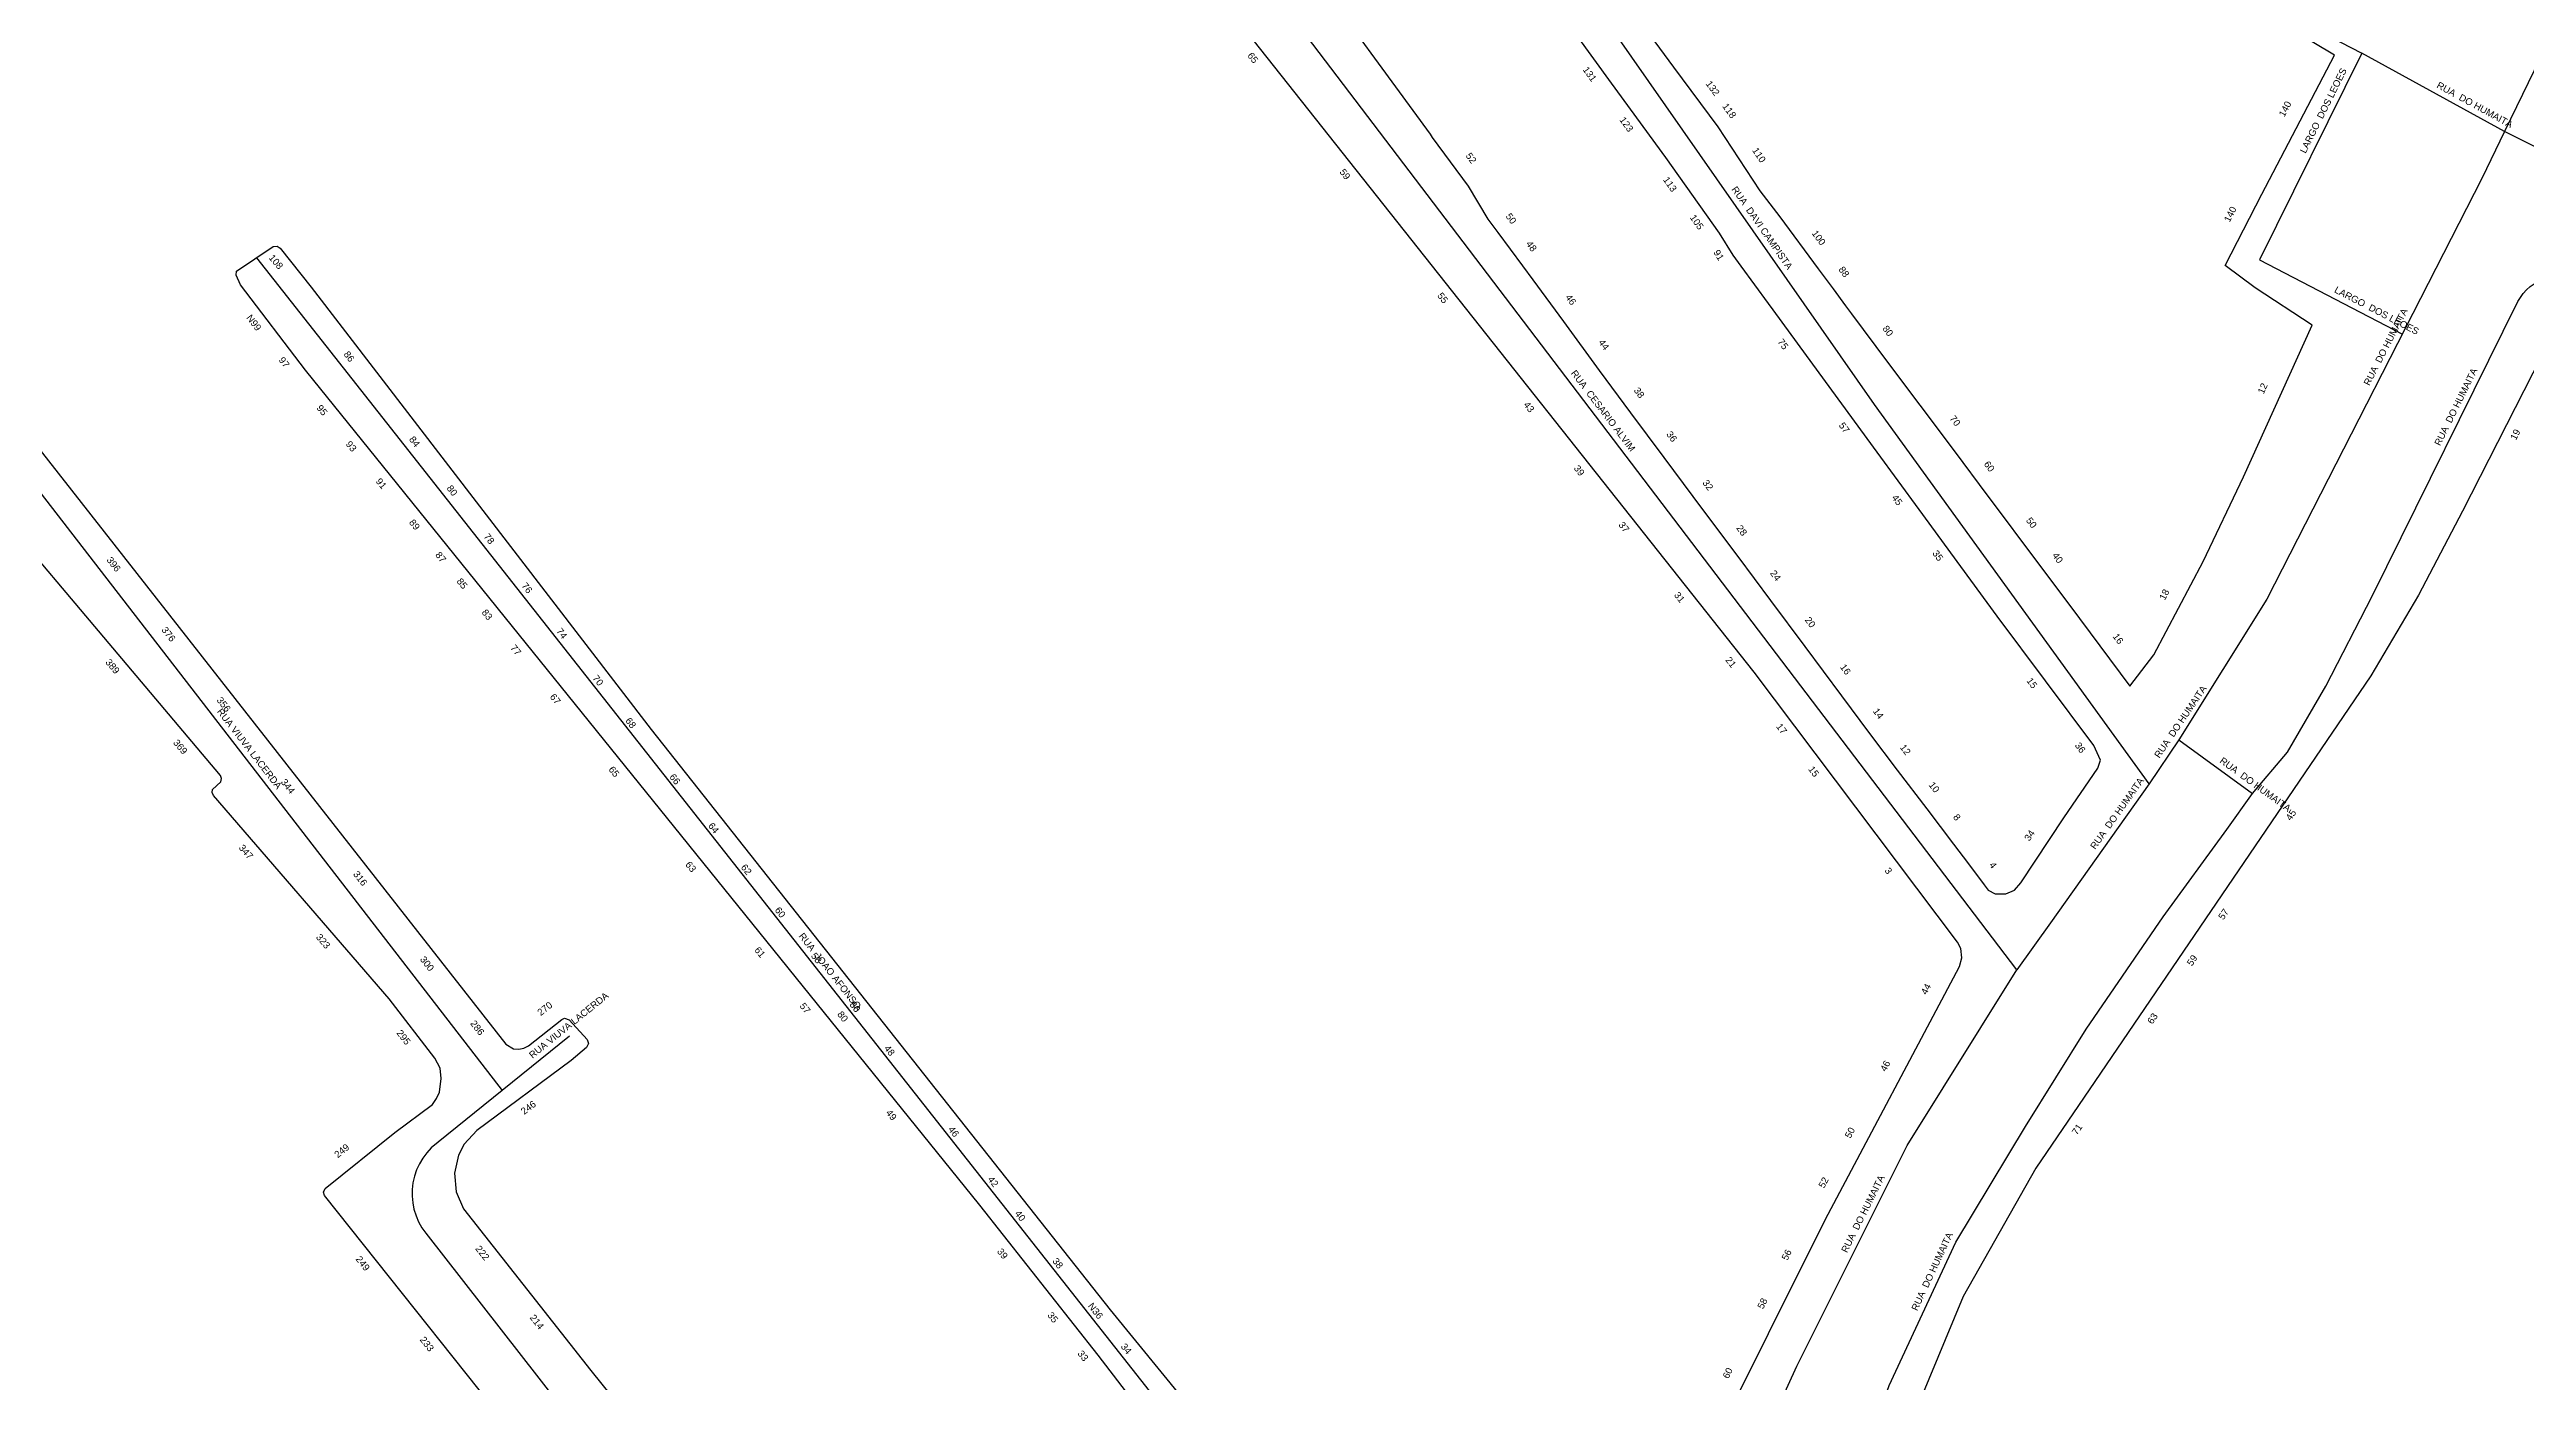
# Model space of a CAD drawing. Header units: millimetres. Extents: x 617751 to 636088, y 68402 to 77988.
# Drawn here: x 628045.6 to 628482.8, y 73068.6 to 73303.8 of the extents above; entities that cross this region are included whole.
import ezdxf

# ---------------------------------------------------------------- set-up
doc = ezdxf.new("R2010")
doc.units = ezdxf.units.MM
doc.header["$LTSCALE"] = 3
doc.header["$MEASUREMENT"] = 0
for name, color, linetype in [('ALINHAMENTO PREDIAL', 120, 'Continuous'), ('NOME LOGRADOURO', 252, 'Continuous'), ('NUMERAÇÃO', 7, 'Continuous')]:
    doc.layers.add(name, color=color, linetype=linetype)
doc.styles.get("Standard").update_dxf_attribs({"font": 'arial.ttf'})

msp = doc.modelspace()

# ---------------------------------------------------------------- linework, layer by layer
at = {"layer": 'ALINHAMENTO PREDIAL'}
for points in [[(628309.13, 72997.25), (628359.03, 73097.31), (628382.7, 73142.03), (628383.15, 73143.55), (628382.95, 73145.21), (628382.36, 73146.31), (628346.5, 73193.96), (628238.79, 73329.97)], [(628309.13, 72997.25), (628359.03, 73097.31), (628382.7, 73142.03), (628383.15, 73143.55), (628382.95, 73145.21), (628382.36, 73146.31), (628346.5, 73193.96), (628238.79, 73329.97)], [(628309.13, 72997.25), (628359.03, 73097.31), (628382.7, 73142.03), (628383.15, 73143.55), (628382.95, 73145.21), (628382.36, 73146.31), (628346.5, 73193.96), (628238.79, 73329.97)], [(628309.13, 72997.25), (628359.03, 73097.31), (628382.7, 73142.03), (628383.15, 73143.55), (628382.95, 73145.21), (628382.36, 73146.31), (628346.5, 73193.96), (628238.79, 73329.97)], [(628309.13, 72997.25), (628359.03, 73097.31), (628382.7, 73142.03), (628383.15, 73143.55), (628382.95, 73145.21), (628382.36, 73146.31), (628346.5, 73193.96), (628238.79, 73329.97)], [(628309.13, 72997.25), (628359.03, 73097.31), (628382.7, 73142.03), (628383.15, 73143.55), (628382.95, 73145.21), (628382.36, 73146.31), (628346.5, 73193.96), (628238.79, 73329.97)], [(628309.13, 72997.25), (628359.03, 73097.31), (628382.7, 73142.03), (628383.15, 73143.55), (628382.95, 73145.21), (628382.36, 73146.31), (628346.5, 73193.96), (628238.79, 73329.97)], [(628309.13, 72997.25), (628359.03, 73097.31), (628382.7, 73142.03), (628383.15, 73143.55), (628382.95, 73145.21), (628382.36, 73146.31), (628346.5, 73193.96), (628238.79, 73329.97)], [(628267.23, 73319.11), (628289.3, 73288.9)], [(628267.23, 73319.11), (628289.3, 73288.9)], [(628324.64, 73311.05), (628332.26, 73300.73), (628340.05, 73290.19), (628347.51, 73278.92), (628350.99, 73274.32), (628357.77, 73265.15), (628360.4, 73261.59), (628362.61, 73258.61), (628363.65, 73257.19), (628370.04, 73248.66), (628375.71, 73241.08), (628381.75, 73233), (628387.73, 73225.02), (628389.34, 73222.87)], [(628324.64, 73311.05), (628332.26, 73300.73), (628340.05, 73290.19), (628347.51, 73278.92), (628350.99, 73274.32), (628357.77, 73265.15), (628360.4, 73261.59), (628362.61, 73258.61), (628363.65, 73257.19), (628370.04, 73248.66), (628375.71, 73241.08), (628381.75, 73233), (628387.73, 73225.02), (628389.34, 73222.87)], [(628389.34, 73222.87), (628395.06, 73215.22), (628402.18, 73205.71), (628412.8, 73191.5), (628417.01, 73197.03), (628425.74, 73213.5), (628432.83, 73228.42), (628444.94, 73255.2), (628434.89, 73261.8), (628429.6, 73265.71), (628436.07, 73278.3), (628448.92, 73302.84), (628437.39, 73309.75)], [(628389.34, 73222.87), (628395.06, 73215.22), (628402.18, 73205.71), (628412.8, 73191.5), (628417.01, 73197.03), (628425.74, 73213.5), (628432.83, 73228.42), (628444.94, 73255.2), (628434.89, 73261.8), (628429.6, 73265.71), (628436.07, 73278.3), (628448.92, 73302.84), (628437.39, 73309.75)], [(628289.3, 73288.9), (628289.68, 73288.34), (628296.01, 73279.73), (628299.46, 73273.93), (628301.26, 73271.55), (628305.58, 73265.67), (628307.41, 73263.18), (628312.81, 73255.84), (628319.15, 73247.22), (628324.67, 73239.71), (628330.53, 73231.85), (628337.38, 73222.66), (628343.57, 73214.36), (628349.37, 73206.59), (628355.42, 73198.47), (628361.92, 73189.76), (628366.85, 73183.15), (628371.71, 73176.64), (628376.97, 73169.84), (628381.65, 73163.59), (628384.3, 73160.11), (628387.05, 73156.43), (628387.76, 73155.5), (628389.01, 73154.86), (628390.9, 73154.82), (628392.42, 73155.49), (628393.54, 73156.77), (628401.16, 73168.25), (628407.12, 73177.04), (628407.62, 73178.41), (628406.42, 73181.04), (628389.38, 73203.86), (628382.98, 73212.59), (628375.63, 73222.65), (628368.19, 73232.8), (628355.73, 73249.85), (628349.82, 73257.93), (628349, 73259.04), (628344.21, 73265.59), (628342.79, 73267.53), (628340.39, 73271.44), (628330.91, 73284.82), (628321.29, 73297.91), (628315.04, 73306.51)], [(628289.3, 73288.9), (628289.68, 73288.34), (628296.01, 73279.73), (628299.46, 73273.93), (628301.26, 73271.55), (628305.58, 73265.67), (628307.41, 73263.18), (628312.81, 73255.84), (628319.15, 73247.22), (628324.67, 73239.71), (628330.53, 73231.85), (628337.38, 73222.66), (628343.57, 73214.36), (628349.37, 73206.59), (628355.42, 73198.47), (628361.92, 73189.76), (628366.85, 73183.15), (628371.71, 73176.64), (628376.97, 73169.84), (628381.65, 73163.59), (628384.3, 73160.11), (628387.05, 73156.43), (628387.76, 73155.5), (628389.01, 73154.86), (628390.9, 73154.82), (628392.42, 73155.49), (628393.54, 73156.77), (628401.16, 73168.25), (628407.12, 73177.04), (628407.62, 73178.41), (628406.42, 73181.04), (628389.38, 73203.86), (628382.98, 73212.59), (628375.63, 73222.65), (628368.19, 73232.8), (628355.73, 73249.85), (628349.82, 73257.93), (628349, 73259.04), (628344.21, 73265.59), (628342.79, 73267.53), (628340.39, 73271.44), (628330.91, 73284.82), (628321.29, 73297.91), (628315.04, 73306.51)], [(628287.96, 72998.71), (628230.69, 73073.42), (628209.82, 73099.9), (628090.81, 73247.25), (628079.32, 73262.34), (628078.55, 73264.04), (628078.62, 73264.75), (628085.12, 73269.1), (628085.83, 73269.16), (628086.34, 73268.81), (628091.81, 73261.93), (628151.84, 73183.81), (628232.82, 73081.43), (628289.35, 73012.25)], [(628287.96, 72998.71), (628230.69, 73073.42), (628209.82, 73099.9), (628090.81, 73247.25), (628079.32, 73262.34), (628078.55, 73264.04), (628078.62, 73264.75), (628085.12, 73269.1), (628085.83, 73269.16), (628086.34, 73268.81), (628091.81, 73261.93), (628151.84, 73183.81), (628232.82, 73081.43), (628289.35, 73012.25)], [(628287.96, 72998.71), (628230.69, 73073.42), (628209.82, 73099.9), (628090.81, 73247.25), (628079.32, 73262.34), (628078.55, 73264.04), (628078.62, 73264.75), (628085.12, 73269.1), (628085.83, 73269.16), (628086.34, 73268.81), (628091.81, 73261.93), (628151.84, 73183.81), (628232.82, 73081.43), (628289.35, 73012.25)], [(628287.96, 72998.71), (628230.69, 73073.42), (628209.82, 73099.9), (628090.81, 73247.25), (628079.32, 73262.34), (628078.55, 73264.04), (628078.62, 73264.75), (628085.12, 73269.1), (628085.83, 73269.16), (628086.34, 73268.81), (628091.81, 73261.93), (628151.84, 73183.81), (628232.82, 73081.43), (628289.35, 73012.25)], [(628287.96, 72998.71), (628230.69, 73073.42), (628209.82, 73099.9), (628090.81, 73247.25), (628079.32, 73262.34), (628078.55, 73264.04), (628078.62, 73264.75), (628085.12, 73269.1), (628085.83, 73269.16), (628086.34, 73268.81), (628091.81, 73261.93), (628151.84, 73183.81), (628232.82, 73081.43), (628289.35, 73012.25)], [(628287.96, 72998.71), (628230.69, 73073.42), (628209.82, 73099.9), (628090.81, 73247.25), (628079.32, 73262.34), (628078.55, 73264.04), (628078.62, 73264.75), (628085.12, 73269.1), (628085.83, 73269.16), (628086.34, 73268.81), (628091.81, 73261.93), (628151.84, 73183.81), (628232.82, 73081.43), (628289.35, 73012.25)], [(628287.96, 72998.71), (628230.69, 73073.42), (628209.82, 73099.9), (628090.81, 73247.25), (628079.32, 73262.34), (628078.55, 73264.04), (628078.62, 73264.75), (628085.12, 73269.1), (628085.83, 73269.16), (628086.34, 73268.81), (628091.81, 73261.93), (628151.84, 73183.81), (628232.82, 73081.43), (628289.35, 73012.25)], [(628287.96, 72998.71), (628230.69, 73073.42), (628209.82, 73099.9), (628090.81, 73247.25), (628079.32, 73262.34), (628078.55, 73264.04), (628078.62, 73264.75), (628085.12, 73269.1), (628085.83, 73269.16), (628086.34, 73268.81), (628091.81, 73261.93), (628151.84, 73183.81), (628232.82, 73081.43), (628289.35, 73012.25)], [(628028.08, 73253.31), (628126.18, 73128.3), (628127.51, 73127.5), (628128.44, 73127.39), (628129.36, 73127.57), (628130.18, 73128.03), (628136.07, 73132.68), (628136.55, 73132.87), (628137.33, 73132.62), (628140.52, 73129.1), (628140.76, 73128.43), (628140.4, 73127.69), (628137.71, 73125.4), (628121.06, 73113.05), (628118.84, 73110.64), (628117.83, 73108.7), (628117.11, 73105.51), (628117.41, 73102.25), (628118.71, 73099.24), (628141.16, 73070.68), (628172.35, 73031.98)], [(628028.08, 73253.31), (628126.18, 73128.3), (628127.51, 73127.5), (628128.44, 73127.39), (628129.36, 73127.57), (628130.18, 73128.03), (628136.07, 73132.68), (628136.55, 73132.87), (628137.33, 73132.62), (628140.52, 73129.1), (628140.76, 73128.43), (628140.4, 73127.69), (628137.71, 73125.4), (628121.06, 73113.05), (628118.84, 73110.64), (628117.83, 73108.7), (628117.11, 73105.51), (628117.41, 73102.25), (628118.71, 73099.24), (628141.16, 73070.68), (628172.35, 73031.98)], [(628028.08, 73253.31), (628126.18, 73128.3), (628127.51, 73127.5), (628128.44, 73127.39), (628129.36, 73127.57), (628130.18, 73128.03), (628136.07, 73132.68), (628136.55, 73132.87), (628137.33, 73132.62), (628140.52, 73129.1), (628140.76, 73128.43), (628140.4, 73127.69), (628137.71, 73125.4), (628121.06, 73113.05), (628118.84, 73110.64), (628117.83, 73108.7), (628117.11, 73105.51), (628117.41, 73102.25), (628118.71, 73099.24), (628141.16, 73070.68), (628172.35, 73031.98)], [(628028.08, 73253.31), (628126.18, 73128.3), (628127.51, 73127.5), (628128.44, 73127.39), (628129.36, 73127.57), (628130.18, 73128.03), (628136.07, 73132.68), (628136.55, 73132.87), (628137.33, 73132.62), (628140.52, 73129.1), (628140.76, 73128.43), (628140.4, 73127.69), (628137.71, 73125.4), (628121.06, 73113.05), (628118.84, 73110.64), (628117.83, 73108.7), (628117.11, 73105.51), (628117.41, 73102.25), (628118.71, 73099.24), (628141.16, 73070.68), (628172.35, 73031.98)], [(628028.08, 73253.31), (628126.18, 73128.3), (628127.51, 73127.5), (628128.44, 73127.39), (628129.36, 73127.57), (628130.18, 73128.03), (628136.07, 73132.68), (628136.55, 73132.87), (628137.33, 73132.62), (628140.52, 73129.1), (628140.76, 73128.43), (628140.4, 73127.69), (628137.71, 73125.4), (628121.06, 73113.05), (628118.84, 73110.64), (628117.83, 73108.7), (628117.11, 73105.51), (628117.41, 73102.25), (628118.71, 73099.24), (628141.16, 73070.68), (628172.35, 73031.98)], [(628028.08, 73253.31), (628126.18, 73128.3), (628127.51, 73127.5), (628128.44, 73127.39), (628129.36, 73127.57), (628130.18, 73128.03), (628136.07, 73132.68), (628136.55, 73132.87), (628137.33, 73132.62), (628140.52, 73129.1), (628140.76, 73128.43), (628140.4, 73127.69), (628137.71, 73125.4), (628121.06, 73113.05), (628118.84, 73110.64), (628117.83, 73108.7), (628117.11, 73105.51), (628117.41, 73102.25), (628118.71, 73099.24), (628141.16, 73070.68), (628172.35, 73031.98)], [(628028.08, 73253.31), (628126.18, 73128.3), (628127.51, 73127.5), (628128.44, 73127.39), (628129.36, 73127.57), (628130.18, 73128.03), (628136.07, 73132.68), (628136.55, 73132.87), (628137.33, 73132.62), (628140.52, 73129.1), (628140.76, 73128.43), (628140.4, 73127.69), (628137.71, 73125.4), (628121.06, 73113.05), (628118.84, 73110.64), (628117.83, 73108.7), (628117.11, 73105.51), (628117.41, 73102.25), (628118.71, 73099.24), (628141.16, 73070.68), (628172.35, 73031.98)], [(628028.08, 73253.31), (628126.18, 73128.3), (628127.51, 73127.5), (628128.44, 73127.39), (628129.36, 73127.57), (628130.18, 73128.03), (628136.07, 73132.68), (628136.55, 73132.87), (628137.33, 73132.62), (628140.52, 73129.1), (628140.76, 73128.43), (628140.4, 73127.69), (628137.71, 73125.4), (628121.06, 73113.05), (628118.84, 73110.64), (628117.83, 73108.7), (628117.11, 73105.51), (628117.41, 73102.25), (628118.71, 73099.24), (628141.16, 73070.68), (628172.35, 73031.98)], [(628485.42, 73249.7), (628471.5, 73222.36), (628463.7, 73207.53), (628455.3, 73193.29), (628403.75, 73117.5), (628396.21, 73106.39), (628383.37, 73083.77), (628360.42, 73028.5)], [(628485.42, 73249.7), (628471.5, 73222.36), (628463.7, 73207.53), (628455.3, 73193.29), (628403.75, 73117.5), (628396.21, 73106.39), (628383.37, 73083.77), (628360.42, 73028.5)], [(628132.91, 73052.9), (628094.14, 73101.59), (628093.98, 73102.18), (628094.28, 73102.84), (628106.57, 73112.72), (628113.22, 73117.67), (628113.95, 73118.69), (628114.45, 73119.83), (628114.77, 73122.27), (628114.56, 73124.06), (628113.66, 73125.85), (628105.55, 73136.3), (628074.56, 73172.2), (628074.33, 73172.71), (628074.39, 73173.22), (628075.85, 73174.61), (628076, 73175.21), (628075.83, 73175.7), (628016.54, 73245.94)], [(628132.91, 73052.9), (628094.14, 73101.59), (628093.98, 73102.18), (628094.28, 73102.84), (628106.57, 73112.72), (628113.22, 73117.67), (628113.95, 73118.69), (628114.45, 73119.83), (628114.77, 73122.27), (628114.56, 73124.06), (628113.66, 73125.85), (628105.55, 73136.3), (628074.56, 73172.2), (628074.33, 73172.71), (628074.39, 73173.22), (628075.85, 73174.61), (628076, 73175.21), (628075.83, 73175.7), (628016.54, 73245.94)], [(628132.91, 73052.9), (628094.14, 73101.59), (628093.98, 73102.18), (628094.28, 73102.84), (628106.57, 73112.72), (628113.22, 73117.67), (628113.95, 73118.69), (628114.45, 73119.83), (628114.77, 73122.27), (628114.56, 73124.06), (628113.66, 73125.85), (628105.55, 73136.3), (628074.56, 73172.2), (628074.33, 73172.71), (628074.39, 73173.22), (628075.85, 73174.61), (628076, 73175.21), (628075.83, 73175.7), (628016.54, 73245.94)], [(628132.91, 73052.9), (628094.14, 73101.59), (628093.98, 73102.18), (628094.28, 73102.84), (628106.57, 73112.72), (628113.22, 73117.67), (628113.95, 73118.69), (628114.45, 73119.83), (628114.77, 73122.27), (628114.56, 73124.06), (628113.66, 73125.85), (628105.55, 73136.3), (628074.56, 73172.2), (628074.33, 73172.71), (628074.39, 73173.22), (628075.85, 73174.61), (628076, 73175.21), (628075.83, 73175.7), (628016.54, 73245.94)], [(628132.91, 73052.9), (628094.14, 73101.59), (628093.98, 73102.18), (628094.28, 73102.84), (628106.57, 73112.72), (628113.22, 73117.67), (628113.95, 73118.69), (628114.45, 73119.83), (628114.77, 73122.27), (628114.56, 73124.06), (628113.66, 73125.85), (628105.55, 73136.3), (628074.56, 73172.2), (628074.33, 73172.71), (628074.39, 73173.22), (628075.85, 73174.61), (628076, 73175.21), (628075.83, 73175.7), (628016.54, 73245.94)], [(628132.91, 73052.9), (628094.14, 73101.59), (628093.98, 73102.18), (628094.28, 73102.84), (628106.57, 73112.72), (628113.22, 73117.67), (628113.95, 73118.69), (628114.45, 73119.83), (628114.77, 73122.27), (628114.56, 73124.06), (628113.66, 73125.85), (628105.55, 73136.3), (628074.56, 73172.2), (628074.33, 73172.71), (628074.39, 73173.22), (628075.85, 73174.61), (628076, 73175.21), (628075.83, 73175.7), (628016.54, 73245.94)], [(628132.91, 73052.9), (628094.14, 73101.59), (628093.98, 73102.18), (628094.28, 73102.84), (628106.57, 73112.72), (628113.22, 73117.67), (628113.95, 73118.69), (628114.45, 73119.83), (628114.77, 73122.27), (628114.56, 73124.06), (628113.66, 73125.85), (628105.55, 73136.3), (628074.56, 73172.2), (628074.33, 73172.71), (628074.39, 73173.22), (628075.85, 73174.61), (628076, 73175.21), (628075.83, 73175.7), (628016.54, 73245.94)], [(628132.91, 73052.9), (628094.14, 73101.59), (628093.98, 73102.18), (628094.28, 73102.84), (628106.57, 73112.72), (628113.22, 73117.67), (628113.95, 73118.69), (628114.45, 73119.83), (628114.77, 73122.27), (628114.56, 73124.06), (628113.66, 73125.85), (628105.55, 73136.3), (628074.56, 73172.2), (628074.33, 73172.71), (628074.39, 73173.22), (628075.85, 73174.61), (628076, 73175.21), (628075.83, 73175.7), (628016.54, 73245.94)]]:
    msp.add_lwpolyline(points, dxfattribs=at)
at = {"layer": 'NOME LOGRADOURO'}
for points in [[(628386.64, 73400.78), (628424.98, 73322.32), (628428.44, 73318.82), (628432.34, 73315.57), (628437.1, 73312.32), (628446.19, 73307.07), (628453.73, 73303.23)], [(628386.64, 73400.78), (628424.98, 73322.32), (628428.44, 73318.82), (628432.34, 73315.57), (628437.1, 73312.32), (628446.19, 73307.07), (628453.73, 73303.23)], [(628526.23, 73386.71), (628478.93, 73289.38)], [(628526.23, 73386.71), (628478.93, 73289.38)], [(628392.85, 73141.42), (628233.67, 73350.78)], [(628392.85, 73141.42), (628233.67, 73350.78)], [(628416.18, 73174.24), (628367.69, 73241.18), (628315.5, 73316.03), (628304.63, 73331.14)], [(628416.18, 73174.24), (628367.69, 73241.18), (628315.5, 73316.03), (628304.63, 73331.14)], [(628453.73, 73303.23), (628435.67, 73266.71)], [(628453.73, 73303.23), (628435.67, 73266.71)], [(628478.93, 73289.38), (628453.73, 73303.23)], [(628478.93, 73289.38), (628453.73, 73303.23)], [(628478.93, 73289.38), (628474.93, 73281.08), (628436.94, 73206.85), (628421.44, 73181.99)], [(628478.93, 73289.38), (628474.93, 73281.08), (628436.94, 73206.85), (628421.44, 73181.99)], [(628498.11, 73279.74), (628487.05, 73285.3), (628478.93, 73289.38)], [(628498.11, 73279.74), (628487.05, 73285.3), (628478.93, 73289.38)], [(628082.15, 73267.1), (628271.84, 73026.37), (628299.45, 72991.11), (628300.28, 72990.11), (628301.21, 72989.21), (628302.22, 72988.4), (628303.32, 72987.71), (628304.48, 72987.14), (628305.7, 72986.69), (628306.95, 72986.37), (628308.24, 72986.18), (628309.53, 72986.13), (628310.83, 72986.21), (628312.1, 72986.43), (628313.35, 72986.78), (628314.56, 72987.26), (628315.7, 72987.86), (628315.4, 72987.04)], [(628082.15, 73267.1), (628271.84, 73026.37), (628299.45, 72991.11), (628300.28, 72990.11), (628301.21, 72989.21), (628302.22, 72988.4), (628303.32, 72987.71), (628304.48, 72987.14), (628305.7, 72986.69), (628306.95, 72986.37), (628308.24, 72986.18), (628309.53, 72986.13), (628310.83, 72986.21), (628312.1, 72986.43), (628313.35, 72986.78), (628314.56, 72987.26), (628315.7, 72987.86), (628315.4, 72987.04)], [(628435.67, 73266.71), (628460.9, 73253.62)], [(628435.67, 73266.71), (628460.9, 73253.62)], [(628434.41, 73172.55), (628440.63, 73179.85), (628447.35, 73191.5), (628455.57, 73207.37), (628481.27, 73259.35), (628481.71, 73260.1), (628482.22, 73260.79), (628482.8, 73261.43), (628483.45, 73262), (628484.15, 73262.51), (628484.9, 73262.93), (628485.69, 73263.28), (628486.51, 73263.54), (628487.36, 73263.72), (628488.22, 73263.8), (628489.08, 73263.8), (628489.94, 73263.7), (628490.78, 73263.52), (628491.6, 73263.24), (628492.39, 73262.89), (628495.35, 73261.08)], [(628434.41, 73172.55), (628440.63, 73179.85), (628447.35, 73191.5), (628455.57, 73207.37), (628481.27, 73259.35), (628481.71, 73260.1), (628482.22, 73260.79), (628482.8, 73261.43), (628483.45, 73262), (628484.15, 73262.51), (628484.9, 73262.93), (628485.69, 73263.28), (628486.51, 73263.54), (628487.36, 73263.72), (628488.22, 73263.8), (628489.08, 73263.8), (628489.94, 73263.7), (628490.78, 73263.52), (628491.6, 73263.24), (628492.39, 73262.89), (628495.35, 73261.08)], [(628023.11, 73252.61), (628125.55, 73120.14)], [(628023.11, 73252.61), (628125.55, 73120.14)], [(628421.44, 73181.99), (628416.18, 73174.24)], [(628421.44, 73181.99), (628416.18, 73174.24)], [(628421.44, 73181.99), (628434.41, 73172.55)], [(628421.44, 73181.99), (628434.41, 73172.55)], [(628416.18, 73174.24), (628398.78, 73149.74), (628392.85, 73141.42)], [(628416.18, 73174.24), (628398.78, 73149.74), (628392.85, 73141.42)], [(628361.84, 73044.06), (628370.28, 73068.05), (628382.06, 73093.37), (628394.38, 73113.76), (628405.1, 73130.92), (628418.64, 73150.75), (628429.9, 73166.21), (628434.41, 73172.55)], [(628361.84, 73044.06), (628370.28, 73068.05), (628382.06, 73093.37), (628394.38, 73113.76), (628405.1, 73130.92), (628418.64, 73150.75), (628429.9, 73166.21), (628434.41, 73172.55)], [(628344.47, 73050.56), (628354.04, 73071.47), (628373.46, 73110.39), (628392.85, 73141.42)], [(628344.47, 73050.56), (628354.04, 73071.47), (628373.46, 73110.39), (628392.85, 73141.42)], [(628137.43, 73129.72), (628125.55, 73120.14)], [(628137.43, 73129.72), (628125.55, 73120.14)], [(628125.55, 73120.14), (628114.24, 73111.03), (628113.01, 73109.99), (628112.21, 73109.13), (628111.51, 73108.18), (628110.91, 73107.17), (628110.41, 73106.1), (628110.04, 73104.98), (628109.78, 73103.83), (628109.64, 73102.66), (628109.62, 73101.48), (628109.73, 73100.3), (628109.96, 73099.15), (628110.32, 73098.02), (628110.78, 73096.94), (628111.36, 73095.91), (628112.04, 73094.95), (628264.97, 72898.75)], [(628125.55, 73120.14), (628114.24, 73111.03), (628113.01, 73109.99), (628112.21, 73109.13), (628111.51, 73108.18), (628110.91, 73107.17), (628110.41, 73106.1), (628110.04, 73104.98), (628109.78, 73103.83), (628109.64, 73102.66), (628109.62, 73101.48), (628109.73, 73100.3), (628109.96, 73099.15), (628110.32, 73098.02), (628110.78, 73096.94), (628111.36, 73095.91), (628112.04, 73094.95), (628264.97, 72898.75)]]:
    msp.add_lwpolyline(points, dxfattribs=at)

# ---------------------------------------------------------------- texts
for s, rotation, p in [('LARGO  DOS LEOES', 63.6975, (628443.8, 73285.41)), ('LARGO  DOS LEOES', 63.6975, (628443.8, 73285.41)), ('RUA  DO HUMAITA', 331.1979, (628466.81, 73297.18)), ('RUA  DO HUMAITA', 331.1979, (628466.81, 73297.18)), ('RUA  DAVI CAMPISTA', 304.8866, (628342.42, 73279.17)), ('RUA  DAVI CAMPISTA', 304.8866, (628342.42, 73279.17)), ('LARGO  DOS LEOES', 332.5799, (628448.75, 73261.05)), ('LARGO  DOS LEOES', 332.5799, (628448.75, 73261.05)), ('RUA  DO HUMAITA', 62.8972, (628455.05, 73244.42)), ('RUA  DO HUMAITA', 62.8972, (628455.05, 73244.42)), ('RUA  CESARIO ALVIM', 307.2448, (628314.06, 73246.7)), ('RUA  CESARIO ALVIM', 307.2448, (628314.06, 73246.7)), ('RUA  DO HUMAITA', 63.6912, (628467.53, 73233.8)), ('RUA  DO HUMAITA', 63.6912, (628467.53, 73233.8)), ('RUA  DO HUMAITA', 55.8089, (628417.99, 73178.68)), ('RUA  DO HUMAITA', 55.8089, (628417.99, 73178.68)), ('RUA VIUVA LACERDA', 307.715, (628075.12, 73186.98)), ('RUA VIUVA LACERDA', 307.715, (628075.12, 73186.98)), ('RUA  DO HUMAITA', 323.9582, (628428.52, 73178.07)), ('RUA  DO HUMAITA', 323.9582, (628428.52, 73178.07)), ('RUA  DO HUMAITA', 54.6258, (628406.67, 73162.57)), ('RUA  DO HUMAITA', 54.6258, (628406.67, 73162.57)), ('RUA  JOAO AFONSO', 308.2379, (628177.78, 73147.35)), ('RUA  JOAO AFONSO', 308.2379, (628177.78, 73147.35)), ('RUA VIUVA LACERDA', 38.8826, (628130.87, 73125.71)), ('RUA VIUVA LACERDA', 38.8826, (628130.87, 73125.71)), ('RUA  DO HUMAITA', 63.4821, (628362.86, 73091.37)), ('RUA  DO HUMAITA', 63.4821, (628362.86, 73091.37)), ('RUA  DO HUMAITA', 65.0349, (628375.26, 73081.13)), ('RUA  DO HUMAITA', 65.0349, (628375.26, 73081.13))]:
    msp.add_text(s, height=1.2, rotation=rotation, dxfattribs=at).set_placement(p)
at = {"layer": 'NUMERAÇÃO'}
for s, rotation, p in [('65', 308.307, (628256.97, 73302.75)), ('65', 308.307, (628256.97, 73302.75)), ('131', 305.9857, (628316.16, 73300.29)), ('131', 305.9857, (628316.16, 73300.29)), ('132', 306.4406, (628337.86, 73297.79)), ('132', 306.4406, (628337.86, 73297.79)), ('123', 306.2795, (628322.64, 73291.42)), ('123', 306.2795, (628322.64, 73291.42)), ('118', 306.4406, (628340.79, 73293.82)), ('118', 306.4406, (628340.79, 73293.82)), ('140', 62.3944, (628440.06, 73291.85)), ('140', 62.3944, (628440.06, 73291.85)), ('59', 308.307, (628273.23, 73282.2)), ('59', 308.307, (628273.23, 73282.2)), ('52', 306.2958, (628295.5, 73285.08)), ('52', 306.2958, (628295.5, 73285.08)), ('110', 303.4601, (628346.08, 73286.07)), ('110', 303.4601, (628346.08, 73286.07)), ('113', 305.2996, (628330.33, 73280.87)), ('113', 305.2996, (628330.33, 73280.87)), ('50', 307.0498, (628302.55, 73274.4)), ('50', 307.0498, (628302.55, 73274.4)), ('105', 305.2996, (628335.07, 73274.19)), ('105', 305.2996, (628335.07, 73274.19)), ('140', 62.828, (628430.39, 73273.26)), ('140', 62.828, (628430.39, 73273.26)), ('48', 306.2773, (628306.15, 73269.54)), ('48', 306.2773, (628306.15, 73269.54)), ('100', 306.4466, (628356.57, 73271.4)), ('100', 306.4466, (628356.57, 73271.4)), ('108', 311.1677, (628084.24, 73267.04)), ('108', 311.1677, (628084.24, 73267.04)), ('91', 301.4753, (628339.24, 73268.05)), ('91', 301.4753, (628339.24, 73268.05)), ('88', 306.4285, (628361.3, 73265.01)), ('88', 306.4285, (628361.3, 73265.01)), ('55', 308.307, (628290.48, 73260.37)), ('55', 308.307, (628290.48, 73260.37)), ('N99', 307.2761, (628080.31, 73256.5)), ('N99', 307.2761, (628080.31, 73256.5)), ('46', 306.3145, (628313.09, 73260.1)), ('46', 306.3145, (628313.09, 73260.1)), ('44', 306.3072, (628318.93, 73252.15)), ('44', 306.3072, (628318.93, 73252.15)), ('75', 306.1558, (628350.55, 73252.26)), ('75', 306.1558, (628350.55, 73252.26)), ('80', 306.8107, (628369.05, 73254.58)), ('80', 306.8107, (628369.05, 73254.58)), ('97', 307.2761, (628086.01, 73249.03)), ('97', 307.2761, (628086.01, 73249.03)), ('86', 307.5133, (628097.48, 73250.04)), ('86', 307.5133, (628097.48, 73250.04)), ('38', 306.2894, (628325.16, 73243.68)), ('38', 306.2894, (628325.16, 73243.68)), ('12', 65.6937, (628436.38, 73242.94)), ('12', 65.6937, (628436.38, 73242.94)), ('95', 308.9008, (628092.69, 73240.55)), ('95', 308.9008, (628092.69, 73240.55)), ('43', 308.307, (628305.7, 73241.12)), ('43', 308.307, (628305.7, 73241.12)), ('70', 306.7577, (628380.91, 73238.72)), ('70', 306.7577, (628380.91, 73238.72)), ('93', 308.9008, (628097.84, 73234.17)), ('93', 308.9008, (628097.84, 73234.17)), ('84', 307.5133, (628109.02, 73235.02)), ('84', 307.5133, (628109.02, 73235.02)), ('36', 306.6798, (628330.9, 73235.94)), ('36', 306.6798, (628330.9, 73235.94)), ('57', 306.1574, (628361.35, 73237.5)), ('57', 306.1574, (628361.35, 73237.5)), ('19', 63.0657, (628480.92, 73234.79)), ('19', 63.0657, (628480.92, 73234.79)), ('39', 308.307, (628314.57, 73229.91)), ('39', 308.307, (628314.57, 73229.91)), ('60', 306.8143, (628386.94, 73230.66)), ('60', 306.8143, (628386.94, 73230.66)), ('91', 308.9008, (628103.14, 73227.6)), ('91', 308.9008, (628103.14, 73227.6)), ('80', 307.5133, (628115.65, 73226.39)), ('80', 307.5133, (628115.65, 73226.39)), ('32', 306.6724, (628337.29, 73227.37)), ('32', 306.6724, (628337.29, 73227.37)), ('45', 306.1712, (628370.69, 73224.74)), ('45', 306.1712, (628370.69, 73224.74)), ('89', 308.9008, (628109.01, 73220.34)), ('89', 308.9008, (628109.01, 73220.34)), ('78', 307.5133, (628122.19, 73217.88)), ('78', 307.5133, (628122.19, 73217.88)), ('37', 308.307, (628322.46, 73219.93)), ('37', 308.307, (628322.46, 73219.93)), ('28', 306.6879, (628343.26, 73219.37)), ('28', 306.6879, (628343.26, 73219.37)), ('50', 306.7589, (628394.38, 73220.72)), ('50', 306.7589, (628394.38, 73220.72)), ('396', 308.0901, (628055.63, 73213.73)), ('396', 308.0901, (628055.63, 73213.73)), ('87', 308.9008, (628113.64, 73214.61)), ('87', 308.9008, (628113.64, 73214.61)), ('87', 308.9008, (628113.64, 73214.61)), ('87', 308.9008, (628113.64, 73214.61)), ('35', 306.1675, (628377.87, 73214.93)), ('35', 306.1675, (628377.87, 73214.93)), ('40', 306.7947, (628399.02, 73214.52)), ('40', 306.7947, (628399.02, 73214.52)), ('85', 308.9008, (628117.4, 73209.95)), ('85', 308.9008, (628117.4, 73209.95)), ('76', 307.5133, (628128.87, 73209.19)), ('76', 307.5133, (628128.87, 73209.19)), ('24', 306.7129, (628349.22, 73211.39)), ('24', 306.7129, (628349.22, 73211.39)), ('18', 62.1203, (628418.95, 73206.55)), ('18', 62.1203, (628418.95, 73206.55)), ('83', 308.9008, (628121.83, 73204.46)), ('83', 308.9008, (628121.83, 73204.46)), ('31', 308.307, (628332.26, 73207.54)), ('31', 308.307, (628332.26, 73207.54)), ('376', 308.0901, (628065.32, 73201.39)), ('376', 308.0901, (628065.32, 73201.39)), ('74', 307.5133, (628135.02, 73201.18)), ('74', 307.5133, (628135.02, 73201.18)), ('20', 306.6618, (628355.35, 73203.16)), ('20', 306.6618, (628355.35, 73203.16)), ('16', 306.7411, (628409.69, 73200.25)), ('16', 306.7411, (628409.69, 73200.25)), ('389', 310.0912, (628055.41, 73195.66)), ('389', 310.0912, (628055.41, 73195.66)), ('77', 308.9008, (628126.89, 73198.21)), ('77', 308.9008, (628126.89, 73198.21)), ('21', 308.307, (628341.33, 73196.07)), ('21', 308.307, (628341.33, 73196.07)), ('16', 306.7058, (628361.56, 73194.84)), ('16', 306.7058, (628361.56, 73194.84)), ('70', 307.5133, (628141.4, 73192.88)), ('70', 307.5133, (628141.4, 73192.88)), ('15', 306.724, (628394.48, 73192.43)), ('15', 306.724, (628394.48, 73192.43)), ('356', 308.0901, (628075.05, 73188.99)), ('356', 308.0901, (628075.05, 73188.99)), ('67', 308.9008, (628133.86, 73189.57)), ('67', 308.9008, (628133.86, 73189.57)), ('14', 306.69, (628367.37, 73187.05)), ('14', 306.69, (628367.37, 73187.05)), ('369', 310.0912, (628067.37, 73181.47)), ('369', 310.0912, (628067.37, 73181.47)), ('68', 307.5133, (628147.18, 73185.37)), ('68', 307.5133, (628147.18, 73185.37)), ('17', 306.9373, (628350.29, 73184.35)), ('17', 306.9373, (628350.29, 73184.35)), ('12', 306.7159, (628372.13, 73180.67)), ('12', 306.7159, (628372.13, 73180.67)), ('36', 306.724, (628403, 73181.02)), ('36', 306.724, (628403, 73181.02)), ('344', 308.0901, (628086.38, 73174.54)), ('344', 308.0901, (628086.38, 73174.54)), ('65', 308.9008, (628144.22, 73176.75)), ('65', 308.9008, (628144.22, 73176.75)), ('65', 308.9008, (628144.22, 73176.75)), ('65', 308.9008, (628144.22, 73176.75)), ('66', 308.3121, (628154.96, 73175.43)), ('66', 308.3121, (628154.96, 73175.43)), ('15', 306.9373, (628355.96, 73176.82)), ('15', 306.9373, (628355.96, 73176.82)), ('10', 307.6965, (628377.21, 73174.02)), ('10', 307.6965, (628377.21, 73174.02)), ('8', 306.7989, (628381.51, 73168.36)), ('8', 306.7989, (628381.51, 73168.36)), ('45', 55.806, (628441.19, 73167.64)), ('45', 55.806, (628441.19, 73167.64)), ('64', 308.3121, (628161.79, 73166.81)), ('64', 308.3121, (628161.79, 73166.81)), ('34', 56.4539, (628395.06, 73164.03)), ('34', 56.4539, (628395.06, 73164.03)), ('347', 310.7768, (628078.95, 73162.91)), ('347', 310.7768, (628078.95, 73162.91)), ('63', 308.9008, (628157.77, 73159.97)), ('63', 308.9008, (628157.77, 73159.97)), ('63', 308.9008, (628157.77, 73159.97)), ('63', 308.9008, (628157.77, 73159.97)), ('4', 306.7431, (628387.88, 73159.91)), ('4', 306.7431, (628387.88, 73159.91)), ('316', 308.0901, (628099.14, 73158.29)), ('316', 308.0901, (628099.14, 73158.29)), ('62', 308.3121, (628167.57, 73159.49)), ('62', 308.3121, (628167.57, 73159.49)), ('3', 306.9373, (628369.43, 73158.92)), ('3', 306.9373, (628369.43, 73158.92)), ('60', 308.3121, (628173.55, 73151.93)), ('60', 308.3121, (628173.55, 73151.93)), ('57', 55.806, (628429.28, 73150.14)), ('57', 55.806, (628429.28, 73150.14)), ('323', 310.7768, (628092.57, 73147.13)), ('323', 310.7768, (628092.57, 73147.13)), ('300', 308.0901, (628110.94, 73143.24)), ('300', 308.0901, (628110.94, 73143.24)), ('61', 308.9008, (628169.96, 73144.88)), ('61', 308.9008, (628169.96, 73144.88)), ('58', 308.3121, (628179.94, 73143.86)), ('58', 308.3121, (628179.94, 73143.86)), ('59', 55.806, (628423.74, 73141.99)), ('59', 55.806, (628423.74, 73141.99)), ('44', 62.1395, (628376.89, 73136.92)), ('44', 62.1395, (628376.89, 73136.92)), ('270', 37.8846, (628132.32, 73133.24)), ('270', 37.8846, (628132.32, 73133.24)), ('57', 308.9008, (628177.94, 73135)), ('57', 308.9008, (628177.94, 73135)), ('80', 308.3121, (628184.58, 73133.54)), ('80', 308.3121, (628184.58, 73133.54)), ('56', 308.3121, (628186.74, 73135.25)), ('56', 308.3121, (628186.74, 73135.25)), ('80', 308.3121, (628186.74, 73135.25)), ('80', 308.3121, (628186.74, 73135.25)), ('295', 308.0438, (628106.8, 73130.24)), ('295', 308.0438, (628106.8, 73130.24)), ('286', 308.0901, (628119.81, 73131.93)), ('286', 308.0901, (628119.81, 73131.93)), ('63', 55.806, (628416.75, 73131.72)), ('63', 55.806, (628416.75, 73131.72)), ('48', 308.3121, (628192.84, 73127.54)), ('48', 308.3121, (628192.84, 73127.54)), ('46', 62.1395, (628369.7, 73123.35)), ('46', 62.1395, (628369.7, 73123.35)), ('246', 36.5844, (628129.38, 73115.79)), ('246', 36.5844, (628129.38, 73115.79)), ('49', 308.9008, (628193.16, 73116.15)), ('49', 308.9008, (628193.16, 73116.15)), ('46', 308.3194, (628204.16, 73113.23)), ('46', 308.3194, (628204.16, 73113.23)), ('50', 62.1395, (628363.47, 73111.57)), ('50', 62.1395, (628363.47, 73111.57)), ('71', 55.8648, (628403.45, 73112.16)), ('71', 55.8648, (628403.45, 73112.16)), ('249', 38.828, (628096.5, 73108.14)), ('249', 38.828, (628096.5, 73108.14)), ('42', 308.3194, (628211.13, 73104.41)), ('42', 308.3194, (628211.13, 73104.41)), ('52', 62.1395, (628358.82, 73102.78)), ('52', 62.1395, (628358.82, 73102.78)), ('40', 308.3194, (628215.91, 73098.37)), ('40', 308.3194, (628215.91, 73098.37)), ('249', 308.5126, (628099.59, 73090.33)), ('249', 308.5126, (628099.59, 73090.33)), ('222', 308.2247, (628120.71, 73092.18)), ('222', 308.2247, (628120.71, 73092.18)), ('39', 308.2266, (628212.78, 73091.69)), ('39', 308.2266, (628212.78, 73091.69)), ('38', 308.3194, (628222.54, 73089.99)), ('38', 308.3194, (628222.54, 73089.99)), ('56', 63.5238, (628352.33, 73090.02)), ('56', 63.5238, (628352.33, 73090.02)), ('N36', 308.3194, (628228.82, 73082.06)), ('N36', 308.3194, (628228.82, 73082.06)), ('58', 63.5238, (628348.05, 73081.44)), ('58', 63.5238, (628348.05, 73081.44)), ('214', 308.2247, (628130.31, 73080.01)), ('214', 308.2247, (628130.31, 73080.01)), ('35', 308.2266, (628221.66, 73080.44)), ('35', 308.2266, (628221.66, 73080.44)), ('233', 308.5126, (628110.91, 73076.11)), ('233', 308.5126, (628110.91, 73076.11)), ('33', 308.2266, (628226.99, 73073.67)), ('33', 308.2266, (628226.99, 73073.67)), ('34', 309.2258, (628234.61, 73074.89)), ('34', 309.2258, (628234.61, 73074.89)), ('60', 63.5238, (628341.92, 73069.15)), ('60', 63.5238, (628341.92, 73069.15))]:
    msp.add_text(s, height=1.2, rotation=rotation, dxfattribs=at).set_placement(p)

doc.saveas('drawing.dxf')
